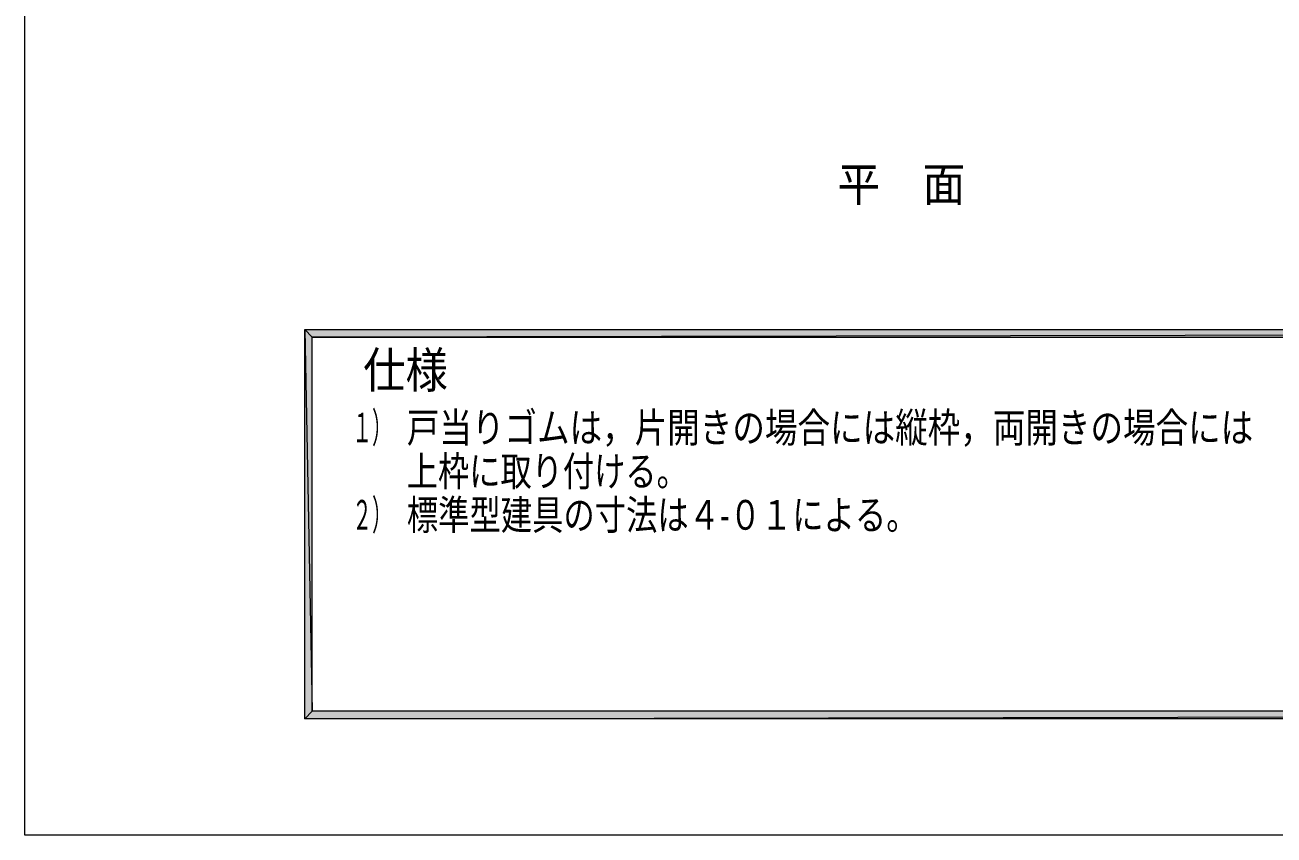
# Model space of a CAD drawing. Header units: millimetres. Extents: x 0 to 420, y 0 to 297.
# Drawn here: x 0.2 to 114.6, y 0 to 74.2 of the extents above; entities that cross this region are included whole.
import ezdxf
from ezdxf.enums import TextEntityAlignment as Align

# ---------------------------------------------------------------- set-up
doc = ezdxf.new("R2010")
doc.units = ezdxf.units.MM
doc.styles.add('kst32b', font='NotoSansJP-Variable.ttf')

msp = doc.modelspace()

# ---------------------------------------------------------------- hatches: boundary and pattern name
h = msp.add_hatch(color=7)
h.paths.add_polyline_path([(393.83, 11.35), (394.53, 10.65), (393.83, 45.64), (393.83, 11.35)])
h.paths.add_polyline_path([(394.53, 10.65), (393.83, 45.64), (394.53, 46.33), (394.53, 10.65)])
h.paths.add_polyline_path([(393.83, 45.64), (394.53, 46.33), (26.52, 45.64), (393.83, 45.64)])
h.paths.add_polyline_path([(394.53, 46.33), (26.52, 45.64), (25.82, 46.33), (394.53, 46.33)])
h.paths.add_polyline_path([(26.52, 45.64), (25.82, 46.33), (26.52, 11.35), (26.52, 45.64)])
h.paths.add_polyline_path([(25.82, 46.33), (26.52, 11.35), (25.82, 10.65), (25.82, 46.33)])
h.paths.add_polyline_path([(26.52, 11.35), (25.82, 10.65), (393.83, 11.35), (26.52, 11.35)])
h.paths.add_polyline_path([(25.82, 10.65), (393.83, 11.35), (394.53, 10.65), (25.82, 10.65)])

# ---------------------------------------------------------------- linework, layer by layer
at = {"lineweight": 13}
msp.add_lwpolyline([(0.19, 0), (0.19, 296.97), (420.16, 296.97), (420.16, 0)], close=True, dxfattribs=at)
at = {"lineweight": 0}
for points in [[(394.53, 46.33), (26.52, 45.64), (25.82, 46.33)], [(26.52, 45.64), (25.82, 46.33), (26.52, 11.35)], [(25.82, 46.33), (26.52, 11.35), (25.82, 10.65)], [(393.83, 45.64), (394.53, 46.33), (26.52, 45.64)], [(26.52, 11.35), (25.82, 10.65), (393.83, 11.35)], [(25.82, 10.65), (393.83, 11.35), (394.53, 10.65)]]:
    msp.add_lwpolyline(points, close=True, dxfattribs=at)

# ---------------------------------------------------------------- texts
at = {"style": 'kst32b'}
for s, height, p, p2 in [('平\u3000面', 3.119, (74.65, 58.08), (86.35, 58.08)), ('仕様', 3.273, (31.18, 40.98), (38.94, 40.98)), ('１）', 2.728, (30.18, 35.98), (33.81, 35.98)), ('戸当りゴムは，片開きの場合には縦枠，両開きの場合には', 2.7278, (35.18, 35.98), (112.74, 35.98)), ('上枠に取り付ける。', 2.728, (35.18, 31.98), (60.92, 31.98)), ('２）', 2.728, (30.18, 27.98), (33.81, 27.98)), ('標準型建具の寸法は４-０１による。', 2.7278, (35.18, 27.98), (81.98, 27.98))]:
    msp.add_text(s, height=height, dxfattribs=at).set_placement(p, p2, align=Align.FIT)

doc.saveas('drawing.dxf')
